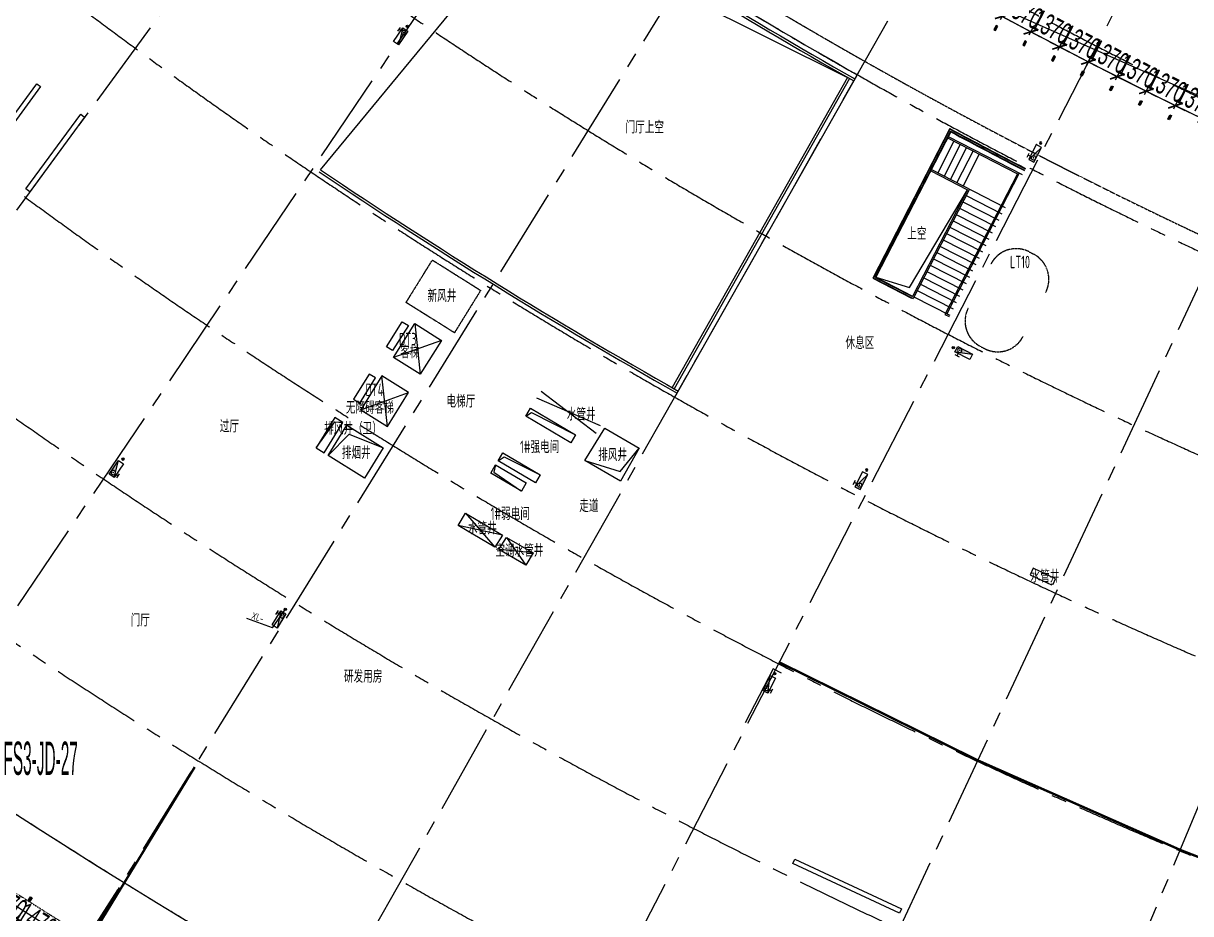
# Model space of a CAD drawing. Extents: x -668578 to 2331563, y -1202445 to 1620273.
# Drawn here: x 460624 to 509769, y 69569 to 107053 of the extents above; entities that cross this region are included whole.
import ezdxf
from ezdxf.enums import TextEntityAlignment as Align

# ---------------------------------------------------------------- set-up
doc = ezdxf.new("R2010")
doc.units = 0
for name, pattern in [('CENTER2', [28.575, 19.05, -3.175, 3.175, -3.175]), ('CONTINOUS', [0]), ('Continuous-STLayerSet-Col', [0]), ('DASH', [0.35, 0.25, -0.1]), ('DOT2', [0.125, 0, -0.125])]:
    doc.linetypes.add(name, pattern=pattern)
doc.layers.get('0').update_dxf_attribs({"color": 8})
doc.layers.get('Defpoints').update_dxf_attribs({"color": 8})
for name, color, linetype in [('#文字', 8, 'Continuous'), ('#标注', 8, 'Continuous'), ('#轴线', 8, 'CENTER2'), ('A-AL', 8, 'Continuous'), ('A-BEAM-PLAN-C', 8, 'Continuous'), ('A-DIMS-150', 8, 'Continuous'), ('A-EVTR', 8, 'Continuous'), ('A-FLOR-OTLN', 8, 'DOT2'), ('A-STRS', 8, 'Continuous'), ('A-STRS-HRAL', 8, 'Continuous'), ('A-WIND-FRAM', 8, 'Continuous'), ('dim', 8, 'Continuous'), ('STAIR', 8, 'Continuous'), ('WINDOW', 8, 'Continuous'), ('外轮廓', 8, 'Continuous'), ('建-文字', 8, 'Continuous'), ('建-符号', 8, 'Continuous'), ('暖-消防-挡烟垂壁', 8, 'Continuous'), ('暖-空调箱-基础', 8, 'Continuous'), ('水-消防-消火栓', 8, 'Continuous'), ('水-消防-消火栓-标识', 8, 'Continuous')]:
    doc.layers.add(name, color=color, linetype=linetype)
doc.styles.add('JHZX', font='jrs.shx', dxfattribs={"width": 0.6, "bigfont": 'jhz.shx'})
doc.styles.add('XD2008', font='xd-hzs.shx', dxfattribs={"width": 0.7, "bigfont": 'xd-hztxt.shx'})
doc.dimstyles.new('JZBZ-300', dxfattribs={"dimscale": 300, "dimtxt": 3, "dimasz": 1.5, "dimexe": 1, "dimexo": 1, "dimgap": 0.5, "dimtad": 1, "dimdec": 0, "dimdsep": 46, "dimtxsty": 'JHZX', "dimblk1": 'ARCHTICK', "dimblk2": 'ARCHTICK', "dimsah": 1, "dimcen": 0, "dimclrd": 1, "dimclre": 1, "dimclrt": 2, "dimazin": 2, "dimtfac": 1, "dimtdec": 0, "dimtix": 1, "dimtmove": 0, "dimatfit": 3, "dimfxl": 0, "dimtolj": 1, "dimlwd": -1, "dimlwe": -1, "dimarcsym": 0})
doc.dimstyles.new('JZBZ-400', dxfattribs={"dimscale": 400, "dimtxt": 3, "dimasz": 1.5, "dimexe": 1, "dimexo": 1, "dimgap": 0.5, "dimtad": 1, "dimdec": 0, "dimdsep": 46, "dimtxsty": 'JHZX', "dimblk1": 'ARCHTICK', "dimblk2": 'ARCHTICK', "dimsah": 1, "dimcen": 0, "dimclrd": 1, "dimclre": 1, "dimclrt": 2, "dimazin": 2, "dimtfac": 1, "dimtdec": 0, "dimtix": 1, "dimtmove": 0, "dimatfit": 3, "dimfxl": 0, "dimtolj": 1, "dimlwd": -1, "dimlwe": -1, "dimarcsym": 0})

# ---------------------------------------------------------------- blocks, each defined once
blk = doc.blocks.new('_ARCHTICK')
at = {"color": 0, "linetype": 'ByBlock', "const_width": 0.15}
blk.add_lwpolyline([(-0.5, -0.5), (0.5, 0.5)], dxfattribs=at)
blk = doc.blocks.new('*D2939')
at = {"layer": '#标注', "ltscale": 300, "transparency": 16777216}
for p, q in [((-1773, -1481), (-9342, -7863)), ((165914, -92056), (164727, -101884))]:
    blk.add_line(p, q, dxfattribs=at)
blk.add_arc((197092, 166179), 269610, 220.13382, 263.11563, dxfattribs=at)
at = {"layer": 'Defpoints', "color": 0, "ltscale": 300, "transparency": 16777216}
for p in [(197092, 166179), (-1467, -1224), (40380, -53208), (165962, -91659)]:
    blk.add_point(p, dxfattribs=at)
at = {"layer": '#标注', "ltscale": 300, "transparency": 16777216, "xscale": 600, "yscale": 600, "zscale": 600}
for p, rotation in [((-9036, -7605), 130.1338192809485), ((164775, -101487), 353.1156299250187)]:
    blk.add_blockref('_ARCHTICK', p, dxfattribs=dict(at, rotation=rotation))
at = {"layer": '#标注', "ltscale": 300, "transparency": 16777216, "insert": (69342, -70334), "char_height": 1200, "attachment_point": 5, "rotation": 331.6247, "style": 'JHZX'}
blk.add_mtext('\\A1;42.98°', dxfattribs=at)
blk = doc.blocks.new('*D3010')
at = {"layer": '#标注', "transparency": 16777216}
for p, q in [((-101902, -38890), (-105706, -44769)), ((-105489, -44433), (-96943, -49962)), ((-93357, -44418), (-97160, -50298))]:
    blk.add_line(p, q, dxfattribs=at)
at = {"layer": 'Defpoints', "color": 0, "transparency": 16777216}
for p in [(-101685, -38554), (-93139, -44082), (-96943, -49962)]:
    blk.add_point(p, dxfattribs=at)
at = {"layer": '#标注', "transparency": 16777216, "xscale": 600, "yscale": 600, "zscale": 600}
for p, rotation in [((-105489, -44433), 147.1003207696899), ((-96943, -49962), 327.1003207696899)]:
    blk.add_blockref('_ARCHTICK', p, dxfattribs=dict(at, rotation=rotation))
at = {"layer": '#标注', "transparency": 16777216, "insert": (-100782, -46526), "char_height": 1200, "attachment_point": 5, "rotation": 327.1003, "style": 'JHZX'}
blk.add_mtext('\\A1;10178', dxfattribs=at)
blk = doc.blocks.new('*D3012')
at = {"layer": '#标注', "transparency": 16777216}
for p, q in [((-93343, -44426), (-96912, -50452)), ((-84586, -49613), (-88155, -55638)), ((-96708, -50107), (-87951, -55294))]:
    blk.add_line(p, q, dxfattribs=at)
at = {"layer": 'Defpoints', "color": 0, "transparency": 16777216}
for p in [(-93139, -44082), (-84382, -49269), (-87951, -55294)]:
    blk.add_point(p, dxfattribs=at)
at = {"layer": '#标注', "transparency": 16777216, "xscale": 600, "yscale": 600, "zscale": 600}
for p, rotation in [((-96708, -50107), 149.3625242491921), ((-87951, -55294), 329.3625242491921)]:
    blk.add_blockref('_ARCHTICK', p, dxfattribs=dict(at, rotation=rotation))
at = {"layer": '#标注', "transparency": 16777216, "insert": (-91922, -52012), "char_height": 1200, "attachment_point": 5, "rotation": 329.3625, "style": 'JHZX'}
blk.add_mtext('\\A1;10178', dxfattribs=at)
blk = doc.blocks.new('*D1827')
at = {"layer": '#标注', "color": 1, "ltscale": 300, "transparency": 16777216}
for p, q in [((459450, 70630), (458855, 69698)), ((459016, 69951), (458637, 70193)), ((459016, 69951), (460255, 69159)), ((460689, 69839), (460093, 68907)), ((460255, 69159), (460634, 68917))]:
    blk.add_line(p, q, dxfattribs=at)
at = {"layer": 'Defpoints', "color": 0, "ltscale": 300, "transparency": 16777216}
for p in [(459612, 70883), (460851, 70092), (460255, 69159)]:
    blk.add_point(p, dxfattribs=at)
at = {"layer": '#标注', "color": 1, "ltscale": 300, "transparency": 16777216, "xscale": 450, "yscale": 450, "zscale": 450}
for p, rotation in [((459016, 69951), 327.4242386249305), ((460255, 69159), 147.4242386249305)]:
    blk.add_blockref('_ARCHTICK', p, dxfattribs=dict(at, rotation=rotation))
at = {"layer": '#标注', "color": 2, "ltscale": 300, "transparency": 16777216, "insert": (459959, 70061), "char_height": 900, "attachment_point": 5, "rotation": 327.4242, "style": 'JHZX'}
blk.add_mtext('\\A1;1470', dxfattribs=at)
blk = doc.blocks.new('*D1828')
at = {"layer": '#标注', "color": 1, "ltscale": 300, "transparency": 16777216}
for p, q in [((460690, 69838), (460100, 68902)), ((460260, 69156), (459880, 69396)), ((460260, 69156), (461503, 68372)), ((461934, 69053), (461343, 68118)), ((461503, 68372), (461884, 68131))]:
    blk.add_line(p, q, dxfattribs=at)
at = {"layer": 'Defpoints', "color": 0, "ltscale": 300, "transparency": 16777216}
for p in [(460851, 70092), (462094, 69307), (461503, 68372)]:
    blk.add_point(p, dxfattribs=at)
at = {"layer": '#标注', "color": 1, "ltscale": 300, "transparency": 16777216, "xscale": 450, "yscale": 450, "zscale": 450}
for p, rotation in [((460260, 69156), 327.7474343113603), ((461503, 68372), 147.7474343113603)]:
    blk.add_blockref('_ARCHTICK', p, dxfattribs=dict(at, rotation=rotation))
at = {"layer": '#标注', "color": 2, "ltscale": 300, "transparency": 16777216, "insert": (461202, 69271), "char_height": 900, "attachment_point": 5, "rotation": 327.7474, "style": 'JHZX'}
blk.add_mtext('\\A1;1470', dxfattribs=at)
blk = doc.blocks.new('*D1729')
at = {"layer": '#标注', "color": 1, "ltscale": 300, "transparency": 16777216}
for p, q in [((509121, 103589), (508716, 103786)), ((509056, 103455), (509252, 103859)), ((510353, 102990), (509121, 103589)), ((510288, 102857), (510484, 103260)), ((510353, 102990), (510758, 102794))]:
    blk.add_line(p, q, dxfattribs=at)
at = {"layer": 'Defpoints', "color": 0, "ltscale": 300, "transparency": 16777216}
for p in [(509121, 103589), (508925, 103186), (510157, 102587)]:
    blk.add_point(p, dxfattribs=at)
at = {"layer": '#标注', "color": 1, "ltscale": 300, "transparency": 16777216, "xscale": 450, "yscale": 450, "zscale": 450}
for p, rotation in [((509121, 103589), 334.0754407613603), ((510353, 102990), 154.0754407613602)]:
    blk.add_blockref('_ARCHTICK', p, dxfattribs=dict(at, rotation=rotation))
at = {"layer": '#标注', "color": 2, "ltscale": 300, "transparency": 16777216, "insert": (509999, 103829), "char_height": 900, "attachment_point": 5, "rotation": 334.0754, "style": 'JHZX'}
blk.add_mtext('\\A1;1370', dxfattribs=at)
blk = doc.blocks.new('*D1730')
at = {"layer": '#标注', "color": 1, "ltscale": 300, "transparency": 16777216}
for p, q in [((507898, 104195), (507495, 104396)), ((507833, 104065), (508032, 104464)), ((509124, 103584), (507898, 104195)), ((509059, 103454), (509257, 103853)), ((509124, 103584), (509526, 103383))]:
    blk.add_line(p, q, dxfattribs=at)
at = {"layer": 'Defpoints', "color": 0, "ltscale": 300, "transparency": 16777216}
for p in [(507898, 104195), (507699, 103797), (508925, 103186)]:
    blk.add_point(p, dxfattribs=at)
at = {"layer": '#标注', "color": 1, "ltscale": 300, "transparency": 16777216, "xscale": 450, "yscale": 450, "zscale": 450}
for p, rotation in [((507898, 104195), 333.5098888499195), ((509124, 103584), 153.5098888499195)]:
    blk.add_blockref('_ARCHTICK', p, dxfattribs=dict(at, rotation=rotation))
at = {"layer": '#标注', "color": 2, "ltscale": 300, "transparency": 16777216, "insert": (508778, 104427), "char_height": 900, "attachment_point": 5, "rotation": 333.5099, "style": 'JHZX'}
blk.add_mtext('\\A1;1370', dxfattribs=at)
blk = doc.blocks.new('*D1731')
at = {"layer": '#标注', "color": 1, "ltscale": 300, "transparency": 16777216}
for p, q in [((506675, 104809), (506273, 105011)), ((506608, 104676), (506809, 105077)), ((507899, 104194), (506675, 104809)), ((507832, 104061), (508033, 104462)), ((507899, 104194), (508301, 103991))]:
    blk.add_line(p, q, dxfattribs=at)
at = {"layer": 'Defpoints', "color": 0, "ltscale": 300, "transparency": 16777216}
for p in [(506675, 104809), (506473, 104408), (507697, 103793)]:
    blk.add_point(p, dxfattribs=at)
at = {"layer": '#标注', "color": 1, "ltscale": 300, "transparency": 16777216, "xscale": 450, "yscale": 450, "zscale": 450}
for p, rotation in [((506675, 104809), 333.3213737890041), ((507899, 104194), 153.3213737890041)]:
    blk.add_blockref('_ARCHTICK', p, dxfattribs=dict(at, rotation=rotation))
at = {"layer": '#标注', "color": 2, "ltscale": 300, "transparency": 16777216, "insert": (507556, 105037), "char_height": 900, "attachment_point": 5, "rotation": 333.3214, "style": 'JHZX'}
blk.add_mtext('\\A1;1370', dxfattribs=at)
blk = doc.blocks.new('*D1732')
at = {"layer": '#标注', "color": 1, "ltscale": 300, "transparency": 16777216}
for p, q in [((505390, 105298), (505594, 105698)), ((505458, 105430), (505057, 105635)), ((506677, 104807), (505458, 105430)), ((506610, 104675), (506814, 105075)), ((506677, 104807), (507078, 104603))]:
    blk.add_line(p, q, dxfattribs=at)
at = {"layer": 'Defpoints', "color": 0, "ltscale": 300, "transparency": 16777216}
for p in [(505458, 105430), (505253, 105031), (506473, 104408)]:
    blk.add_point(p, dxfattribs=at)
at = {"layer": '#标注', "color": 1, "ltscale": 300, "transparency": 16777216, "xscale": 450, "yscale": 450, "zscale": 450}
for p, rotation in [((505458, 105430), 332.9443403606131), ((506677, 104807), 152.944340360613)]:
    blk.add_blockref('_ARCHTICK', p, dxfattribs=dict(at, rotation=rotation))
at = {"layer": '#标注', "color": 2, "ltscale": 300, "transparency": 16777216, "insert": (506340, 105653), "char_height": 900, "attachment_point": 5, "rotation": 332.9443, "style": 'JHZX'}
blk.add_mtext('\\A1;1370', dxfattribs=at)
blk = doc.blocks.new('*D1733')
at = {"layer": '#标注', "color": 1, "ltscale": 300, "transparency": 16777216}
for p, q in [((504244, 106060), (503845, 106267)), ((504176, 105928), (504383, 106326)), ((505460, 105429), (504244, 106060)), ((505392, 105297), (505598, 105695)), ((505460, 105429), (505859, 105221))]:
    blk.add_line(p, q, dxfattribs=at)
at = {"layer": 'Defpoints', "color": 0, "ltscale": 300, "transparency": 16777216}
for p in [(504038, 105662), (504244, 106060), (505253, 105031)]:
    blk.add_point(p, dxfattribs=at)
at = {"layer": '#标注', "color": 1, "ltscale": 300, "transparency": 16777216, "xscale": 450, "yscale": 450, "zscale": 450}
for p, rotation in [((504244, 106060), 332.5673077469314), ((505460, 105429), 152.5673077469314)]:
    blk.add_blockref('_ARCHTICK', p, dxfattribs=dict(at, rotation=rotation))
at = {"layer": '#标注', "color": 2, "ltscale": 300, "transparency": 16777216, "insert": (505129, 106277), "char_height": 900, "attachment_point": 5, "rotation": 332.5673, "style": 'JHZX'}
blk.add_mtext('\\A1;1370', dxfattribs=at)
blk = doc.blocks.new('*D1734')
at = {"layer": '#标注', "color": 1, "ltscale": 300, "transparency": 16777216}
for p, q in [((503035, 106697), (502637, 106907)), ((502966, 106566), (503175, 106963)), ((504247, 106058), (503035, 106697)), ((504178, 105927), (504387, 106324)), ((504247, 106058), (504645, 105848))]:
    blk.add_line(p, q, dxfattribs=at)
at = {"layer": 'Defpoints', "color": 0, "ltscale": 300, "transparency": 16777216}
for p in [(503035, 106697), (502826, 106301), (504038, 105662)]:
    blk.add_point(p, dxfattribs=at)
at = {"layer": '#标注', "color": 1, "ltscale": 300, "transparency": 16777216, "xscale": 450, "yscale": 450, "zscale": 450}
for p, rotation in [((503035, 106697), 332.1902794203727), ((504247, 106058), 152.1902794203727)]:
    blk.add_blockref('_ARCHTICK', p, dxfattribs=dict(at, rotation=rotation))
at = {"layer": '#标注', "color": 2, "ltscale": 300, "transparency": 16777216, "insert": (503921, 106908), "char_height": 900, "attachment_point": 5, "rotation": 332.1903, "style": 'JHZX'}
blk.add_mtext('\\A1;1370', dxfattribs=at)
blk = doc.blocks.new('*D1735')
at = {"layer": '#标注', "color": 1, "ltscale": 300, "transparency": 16777216}
for p, q in [((501833, 107344), (501437, 107558)), ((501764, 107216), (501976, 107608)), ((503038, 106693), (501833, 107344)), ((502969, 106565), (503181, 106957)), ((503038, 106693), (503434, 106479))]:
    blk.add_line(p, q, dxfattribs=at)
at = {"layer": 'Defpoints', "color": 0, "ltscale": 300, "transparency": 16777216}
for p in [(501833, 107344), (501621, 106952), (502826, 106301)]:
    blk.add_point(p, dxfattribs=at)
at = {"layer": '#标注', "color": 1, "ltscale": 300, "transparency": 16777216, "xscale": 450, "yscale": 450, "zscale": 450}
for p, rotation in [((501833, 107344), 331.6249980225192), ((503038, 106693), 151.6249980225192)]:
    blk.add_blockref('_ARCHTICK', p, dxfattribs=dict(at, rotation=rotation))
at = {"layer": '#标注', "color": 2, "ltscale": 300, "transparency": 16777216, "insert": (502721, 107547), "char_height": 900, "attachment_point": 5, "rotation": 331.625, "style": 'JHZX'}
blk.add_mtext('\\A1;1370', dxfattribs=at)
blk = doc.blocks.new('*D1736')
at = {"layer": '#标注', "color": 1, "ltscale": 300, "transparency": 16777216}
for p, q in [((500631, 107997), (500235, 108212)), ((500559, 107866), (500774, 108260)), ((501834, 107342), (500631, 107997)), ((501762, 107211), (501977, 107606)), ((501834, 107342), (502229, 107127))]:
    blk.add_line(p, q, dxfattribs=at)
at = {"layer": 'Defpoints', "color": 0, "ltscale": 300, "transparency": 16777216}
for p in [(500631, 107997), (500416, 107603), (501619, 106948)]:
    blk.add_point(p, dxfattribs=at)
at = {"layer": '#标注', "color": 1, "ltscale": 300, "transparency": 16777216, "xscale": 450, "yscale": 450, "zscale": 450}
for p, rotation in [((500631, 107997), 331.4362073428077), ((501834, 107342), 151.4362073428078)]:
    blk.add_blockref('_ARCHTICK', p, dxfattribs=dict(at, rotation=rotation))
at = {"layer": '#标注', "color": 2, "ltscale": 300, "transparency": 16777216, "insert": (501519, 108196), "char_height": 900, "attachment_point": 5, "rotation": 331.4362, "style": 'JHZX'}
blk.add_mtext('\\A1;1370', dxfattribs=at)
blk = doc.blocks.new('*U1727')
blk.add_wipeout([(-4.32, 5), (-4.95, 4.92), (-5.56, 4.76), (-6.14, 4.53), (-6.69, 4.23), (-7.2, 3.86), (-7.66, 3.43), (-8.06, 2.94), (-8.4, 2.41), (-8.67, 1.84), (-8.86, 1.25), (-8.98, 0.63), (-9.02, 0), (-8.98, -0.63), (-8.86, -1.25), (-8.67, -1.84), (-8.4, -2.41), (-8.06, -2.94), (-7.66, -3.43), (-7.2, -3.86), (-6.69, -4.23), (-6.14, -4.53), (-5.56, -4.76), (-4.95, -4.92), (-4.32, -5), (-3.7, -5), (-3.07, -4.92), (-2.46, -4.76), (-1.88, -4.53), (-1.33, -4.23), (-0.82, -3.86), (-0.36, -3.43), (0.04, -2.94), (0.38, -2.41), (0.65, -1.84), (0.84, -1.25), (0.96, -0.63), (1, 0), (0.96, 0.63), (0.84, 1.25), (0.65, 1.84), (0.38, 2.41), (0.04, 2.94), (-0.36, 3.43), (-0.82, 3.86), (-1.33, 4.23), (-1.88, 4.53), (-2.46, 4.76), (-3.07, 4.92), (-3.7, 5)])
blk.add_line((0.99, 0), (8.9, 0))
at = {"layer": '#文字', "style": 'JHZX', "width": 0.714555}
blk.add_attdef('DANO.', text='', height=3.5, rotation=180, dxfattribs=at).set_placement((0.01, 1.95), (-7.83, 1.95), align=Align.FIT)
blk = doc.blocks.new('幕墙分隔')
for p, q in [((-40, -100), (40, 100)), ((0, 100), (0, -100))]:
    blk.add_line(p, q)
blk.add_lwpolyline([(-40, 100), (40, 100), (40, -100), (-40, -100)], close=True)
blk = doc.blocks.new('消火栓箱-111')
blk.add_hatch(color=256).paths.add_polyline_path([(-200, -54), (-200, -60, -0.414214), (-110, -150, -1), (-290, -150, -0.414214), (-200, -60), (-200, -54), (-350, 0), (-350, -250), (350, -250)])
for p, q in [((350, 0), (-350, 0)), ((-350, 0), (350, -250)), ((-350, 0), (-350, -250)), ((-300, 100), (-100, 100)), ((-200, -60), (-200, 100)), ((350, -250), (350, 0)), ((-350, -250), (350, -250))]:
    blk.add_line(p, q)
blk.add_circle((-200, -150), 90)
blk.add_point((-200, -150))
at = {"layer": '水-消防-消火栓'}
blk.add_arc((-350, 0), 700, 359.9687, 0, dxfattribs=at)
blk = doc.blocks.new('立管-R75-1')
at = {"linetype": 'Continuous'}
blk.add_circle((0, 0), 75, dxfattribs=at)
blk.add_point((0, 0), dxfattribs=at)
blk = doc.blocks.new('A$C145C2DD4')
at = {"layer": '暖-消防-挡烟垂壁', "color": 3, "linetype": 'DASH', "const_width": 100}
for points in [[(102930, 34106), (111290, 29976), (119806, 26210), (128500, 22803)], [(78313, 29700), (73997, 22610)]]:
    blk.add_lwpolyline(points, dxfattribs=at)
blk = doc.blocks.new('A$C9fbb2d7a')
at = {"layer": 'A-AL'}
for points in [[(-143011, -4763, 0.37323), (-142744, -8750, 0.170493), (12906, -84262, 0.412397), (16280, -81597), (25756, -3110)], [(-30332, -19384, -0.03866), (-59402, -5839, -0.03866)]]:
    blk.add_lwpolyline(points, format="xyb", dxfattribs=at)
blk.add_lwpolyline([(-65410, -35306), (-65765, -35123), (-65765, -35123), (-66933, -37390)], dxfattribs=at)
at = {"layer": 'A-BEAM-PLAN-C', "linetype": 'DASH'}
blk.add_lwpolyline([(-80106, -17907), (-78074, -19184), (-79179, -20969), (-81213, -19694)], close=True, dxfattribs=at)
at = {"layer": 'A-BEAM-PLAN-C', "linetype": 'Continuous-STLayerSet-Col'}
for points in [[(-83875, -24753), (-84213, -24539), (-85003, -25814), (-84665, -26028)], [(-76170, -24484), (-75972, -24148), (-74076, -25264), (-74274, -25600)], [(-83706, -24860), (-82180, -25815), (-82970, -27090), (-84495, -26135)], [(-72849, -24992), (-71400, -25822), (-72188, -27214), (-73692, -26353)], [(-77333, -26363), (-77136, -26027), (-75567, -26948), (-75764, -27284)], [(-53866, -31332), (-54816, -30885), (-54943, -31157), (-54038, -31583), (-54017, -31538), (-53971, -31559)]]:
    blk.add_lwpolyline(points, close=True, dxfattribs=at)
at = {"layer": 'A-BEAM-PLAN-C', "linetype": 'CONTINOUS'}
for points in [[(-76155, -27292), (-76359, -27636), (-77650, -26873), (-77447, -26529)], [(-78710, -28569), (-77160, -29485), (-77476, -29995), (-79026, -29079)], [(-76987, -29586), (-75863, -30239), (-76179, -30749), (-77303, -30096)]]:
    blk.add_lwpolyline(points, close=True, dxfattribs=at)
at = {"layer": 'A-DIMS-150'}
for p, q in [((-75525, -23425), (-73207, -25190)), ((-73022, -24892), (-75709, -23722)), ((-78710, -28569), (-77476, -29995)), ((-77160, -29485), (-79026, -29079)), ((-76987, -29586), (-76179, -30749)), ((-75863, -30239), (-77303, -30096))]:
    blk.add_line(p, q, dxfattribs=at)
for points in [[(-76170, -24484), (-75935, -24327), (-74076, -25264)], [(-85002, -25814), (-84207, -24719), (-83875, -24753)], [(-84495, -26135), (-83616, -25242), (-82180, -25815)], [(-73692, -26353), (-72207, -26805), (-71400, -25822)], [(-77447, -26529), (-77515, -26840), (-76359, -27636)], [(-77333, -26363), (-77081, -26193), (-75567, -26948)]]:
    blk.add_lwpolyline(points, dxfattribs=at)
blk.add_lwpolyline([(-76987, -29586), (-75863, -30239), (-76179, -30749), (-77303, -30096)], close=True, dxfattribs=at)
at = {"layer": 'A-EVTR'}
for p, q in [((-82041, -21560), (-81373, -20503)), ((-81738, -22005), (-80841, -20585)), ((-81373, -20503), (-81118, -20664)), ((-80841, -20585), (-79725, -21290)), ((-80841, -20585), (-80622, -22710)), ((-81118, -20664), (-81786, -21721)), ((-81786, -21721), (-82041, -21560)), ((-79725, -21290), (-81738, -22005)), ((-79725, -21290), (-80622, -22710)), ((-80622, -22710), (-81738, -22005)), ((-82761, -22708), (-83422, -23768)), ((-83166, -23928), (-82505, -22867)), ((-82229, -22786), (-83117, -24212)), ((-82505, -22867), (-82761, -22708)), ((-81108, -23485), (-82229, -22786)), ((-81997, -24910), (-82229, -22786)), ((-83117, -24212), (-81108, -23485)), ((-81997, -24910), (-81108, -23485)), ((-83422, -23768), (-83166, -23928)), ((-83117, -24212), (-81997, -24910))]:
    blk.add_line(p, q, dxfattribs=at)
at = {"layer": 'A-FLOR-OTLN'}
blk.add_arc((42590, 175095), 260600, 224.76926, 263.47095, dxfattribs=at)
at = {"layer": 'A-STRS'}
for p, q in [((-58324, -12370), (-61569, -18673)), ((-58315, -12397), (-61542, -18665)), ((-58290, -12479), (-61462, -18639)), ((-58281, -12506), (-61435, -18630)), ((-58413, -12762), (-55479, -14273)), ((-58386, -12709), (-55274, -14311)), ((-58147, -12900), (-58833, -14233)), ((-57880, -13037), (-58566, -14371)), ((-57613, -13174), (-58300, -14508)), ((-57346, -13312), (-58033, -14645)), ((-57080, -13449), (-57766, -14783)), ((-59127, -14149), (-57580, -14946)), ((-59100, -14096), (-55988, -15698)), ((-55399, -14247), (-58447, -20168)), ((-55479, -14273), (-58528, -20194)), ((-57580, -14946), (-59897, -19445)), ((-57500, -14920), (-59871, -19525)), ((-57637, -15187), (-56126, -15965)), ((-57912, -15720), (-56400, -16498)), ((-57774, -15453), (-56263, -16232)), ((-58049, -15987), (-56538, -16765)), ((-58324, -16520), (-56812, -17299)), ((-58186, -16254), (-56675, -17032)), ((-58598, -17054), (-57087, -17832)), ((-58461, -16787), (-56950, -17565)), ((-58873, -17587), (-57362, -18365)), ((-58736, -17320), (-57224, -18099)), ((-59148, -18121), (-57636, -18899)), ((-59010, -17854), (-57499, -18632)), ((-61569, -18673), (-59933, -19516)), ((-61542, -18665), (-59871, -19525)), ((-61462, -18639), (-59897, -19445)), ((-61435, -18630), (-59888, -19427)), ((-59422, -18654), (-57911, -19432)), ((-59285, -18387), (-57774, -19166)), ((-59560, -18921), (-58048, -19699)), ((-59924, -19498), (-59933, -19516)), ((-59888, -19427), (-59897, -19445)), ((-59834, -19454), (-58323, -20232)), ((-59697, -19187), (-58186, -19966)), ((-58528, -20194), (-58350, -20286)), ((-58447, -20168), (-58323, -20232))]:
    blk.add_line(p, q, dxfattribs=at)
for radius, start, end in [(212900, 241.7062, 242.67509), (212920, 241.71168, 242.6751), (212980, 241.72811, 242.67512), (213000, 241.73359, 242.67513)]:
    blk.add_arc((42590, 175095), radius, start, end, dxfattribs=at)
at = {"layer": 'A-STRS-HRAL'}
for p, q in [((-62627, -10220), (-70017, -23274)), ((-62540, -10269), (-69930, -23323))]:
    blk.add_line(p, q, dxfattribs=at)
for radius in [213231, 213131, 228331, 228231]:
    blk.add_arc((42656, 175207), radius, 236.04649, 240.49299, dxfattribs=at)
at = {"layer": 'A-WIND-FRAM'}
for p in [(-56380, -8135), (-55172, -8782), (-53960, -9421), (-51523, -10676), (-50299, -11291), (-49070, -11899)]:
    blk.add_point(p, dxfattribs=at)
at = {"layer": 'STAIR', "color": 9, "linetype": 'DASH'}
for p, q in [((-54980, -17562), (-54802, -17654)), ((-57030, -21545), (-56853, -21637))]:
    blk.add_line(p, q, dxfattribs=at)
for points in [[(-56596, -18080, -0.414214), (-54980, -17562)], [(-54284, -19270, 0.414214), (-54802, -17654)], [(-57548, -19929, 0.414214), (-57030, -21545)], [(-55236, -21119, -0.414214), (-56853, -21637)]]:
    blk.add_lwpolyline(points, format="xyb", dxfattribs=at)
at = {"layer": 'WINDOW'}
blk.add_line((-69902, -23682), (-62170, -10018), dxfattribs=at)
blk.add_arc((42590, 175095), 212800, 236.0655, 240.49362, dxfattribs=at)
at = {"layer": '外轮廓', "color": 3, "linetype": 'DASH', "ltscale": 5}
blk.add_lwpolyline([(-112763, 26786), (-144951, -5020, 0.412976), (-144980, -8689, 0.149442), (-10150, -82155, 0.414726), (-7076, -80123), (1875, -35767, 0.413123), (-150, -32706, -0.149509), (-109077, 26754, 0.415715), (-112763, 26786)], format="xyb", close=True, dxfattribs=at)
at = {"layer": '外轮廓'}
for radius, start, end in [(195700, 211.06464, 249.3814), (201700, 240.46522, 249.38619), (201900, 240.522, 249.38635)]:
    blk.add_arc((42590, 175095), radius, start, end, dxfattribs=at)
at = {"layer": '建-符号'}
for points in [[(-84815, -14108), (-76068, -3518), (-62628, -10218)], [(-59402, -5839), (-30930, -18493), (-28303, -13950)], [(-61435, -18630), (-60026, -19056), (-57580, -14946)]]:
    blk.add_lwpolyline(points, dxfattribs=at)
at = {"layer": '暖-空调箱-基础'}
for points in [[(-96598, -10606), (-98907, -13750), (-99068, -13631), (-96759, -10488)], [(-94748, -11887), (-97057, -15031), (-97218, -14912), (-94910, -11769)]]:
    blk.add_lwpolyline(points, close=True, dxfattribs=at)
at = {"layer": '暖-空调箱-基础', "elevation": 0}
blk.add_lwpolyline([(-64842, -43134), (-60355, -45225), (-60439, -45406), (-64926, -43315)], close=True, dxfattribs=at)
at = {"layer": '水-消防-消火栓-标识'}
for q in [(-86302, -32614), (-87917, -32994)]:
    blk.add_line((-86841, -33394), q, dxfattribs=at)
at = {"layer": 'A-WIND-FRAM'}
for p, xscale, rotation in [((-56380, -8135), -1, 151.6249980226203), ((-55172, -8782), -0.9999999999999998, 152.0017587852627), ((-53960, -9421), -1, 152.3787905594159)]:
    blk.add_blockref('幕墙分隔', p, dxfattribs=dict(at, xscale=xscale, rotation=rotation))
for p, rotation in [((-52744, -10053), 152.7558238173766), ((-51523, -10676), 153.1328570756539), ((-50299, -11291), 153.5098888498072), ((-49070, -11899), 153.8866496124495), ((-97050, -44817), 327.4483822819131)]:
    blk.add_blockref('幕墙分隔', p, dxfattribs=dict(at, rotation=rotation))
at = {"layer": 'WINDOW'}
blk.add_blockref('A$C145C2DD4', (-168424, -68953), dxfattribs=at)
at = {"layer": '水-消防-消火栓'}
for p, xscale, rotation in [((-81543, -8414), -1, 55.96922168211378), ((-57792, -21932), -0.9999999999999998, 153.0120472721021), ((-93308, -26774), -0.9999999999999997, 235.9692217095938), ((-86672, -32973), -1, 58.23142234413913), ((-65818, -35827), -1, 242.7558721304286)]:
    blk.add_blockref('消火栓箱-111', p, dxfattribs=dict(at, xscale=xscale, rotation=rotation))
at = {"layer": '水-消防-消火栓', "rotation": 62.75587213042044}
for p in [(-54840, -13360), (-62160, -27138)]:
    blk.add_blockref('消火栓箱-111', p, dxfattribs=at)
at = {"layer": '水-消防-消火栓-标识'}
for p, xscale, yscale, zscale, rotation in [((-81160, -8070), 0.6666666665114468, 0.6666666665114468, 0.6666666665114468, 143.6604681445234), ((-54500, -12973), -0.6666666665114463, 0.6666666665114466, 0.6666666665114463, 65.07702092433252), ((-58180, -21593), 0.6666666665114463, 0.6666666665114463, 0.6666666665114463, 240.7032937345118), ((-93132, -26290), 0.6666666665114466, 0.6666666665114466, 0.6666666665114466, 233.6480729156817), ((-61820, -26750), -0.6666666665114463, 0.6666666665114466, 0.6666666665114463, 65.07702092433252), ((-86302, -32614), 0.6666666665114463, 0.6666666665114463, 0.6666666665114463, 145.9226688065489), ((-65700, -35325), 0.6666666665114463, 0.6666666665114463, 0.6666666665114463, 240.4347233365164)]:
    blk.add_blockref('立管-R75-1', p, dxfattribs=dict(at, xscale=xscale, yscale=yscale, zscale=zscale, rotation=rotation))
at = {"layer": '建-文字', "style": 'XD2008', "width": 0.7}
for s, p in [('门厅上空', (-71975, -12575)), ('上空', (-60113, -17055)), ('LT10', (-55788, -18251)), ('新风井', (-80311, -19680)), ('DT3', (-81512, -21497)), ('休息区', (-62717, -21660)), ('客梯', (-81457, -22041)), ('DT4', (-82925, -23633)), ('电梯厅', (-79514, -24118)), ('无障碍客梯', (-83750, -24382)), ('水管井', (-74448, -24664)), ('过厅', (-89057, -25169)), ('排风井（卫）', (-84660, -25261)), ('1#强电间', (-76416, -26037)), ('排烟井', (-83916, -26283)), ('排风井', (-73125, -26374)), ('走道', (-73921, -28520)), ('1#弱电间', (-77654, -28849)), ('水管井', (-78608, -29459)), ('空调水管井', (-77456, -30398)), ('水管井', (-54922, -31484)), ('门厅', (-92809, -33336)), ('研发用房', (-83829, -35702))]:
    blk.add_text(s, height=525, dxfattribs=at).set_placement(p)
at = {"layer": '水-消防-消火栓-标识', "style": 'XD2008', "width": 0.7}
blk.add_text('XL-  ', height=300, rotation=339.581, dxfattribs=at).set_placement((-87751, -32992))
blk = doc.blocks.new('A$Caccc0cd0')
at = {"layer": '#标注'}
for p1, p2, picture, middle in [((-101685.2, -38553.7), (-93139.5, -44082.1), '*D3010', (-100781.5, -46525.9)), ((-93139.5, -44082.1), (-84382.2, -49268.8), '*D3012', (-91921.8, -52012.4))]:
    dim = blk.add_aligned_dim(p1=p1, p2=p2, distance=-7002.8, dimstyle='JZBZ-400', override={"dimclrd": 256, "dimclre": 256, "dimclrt": 256}, dxfattribs=at)
    dim.commit()
    dim.dimension.update_dxf_attribs({"geometry": picture, "text_midpoint": middle})
blk = doc.blocks.new('DSGDFG')
at = {"layer": '#标注', "ltscale": 300}
blk.add_arc((197092.2, 166179.2), 257800, 220.136073, 263.11563, dxfattribs=at)
at = {"layer": '#轴线', "ltscale": 200}
for p, q in [((43365.9, -43147.5), (84924.4, 13442)), ((91040.7, 9133.5), (51745.5, -49056.6)), ((97322.4, 5069.8), (60352.9, -54629)), ((69174.5, -59855.8), (103759.5, 1257.2)), ((110342.2, -2298.4), (78196.4, -64728.8)), ((117060, -5591.3), (87404.4, -69240.3)), ((96783.9, -73383.1), (123902.6, -8616.5))]:
    blk.add_line(p, q, dxfattribs=at)
for radius in [206950, 212800, 220600, 228400, 236200, 244000, 251800, 257800]:
    blk.add_arc((197092.2, 166179.2), radius, 218.438892, 265.140584, dxfattribs=at)
at = {"layer": '#标注', "ltscale": 300}
blk.add_blockref('A$Caccc0cd0', (154502.6, -8915.6), dxfattribs=at)
dim = blk.add_angular_dim_3p(base=(40379.7, -53208.3), center=(197092.1, 166179.2), p1=(-1467, -1223.5), p2=(165961.7, -91658.5), dimstyle='JZBZ-400', override={"dimclrd": 256, "dimclre": 256, "dimclrt": 256}, dxfattribs=at)
dim.commit()
dim.dimension.update_dxf_attribs({"geometry": '*D2939', "text_midpoint": (69341.6, -70334.5)})
blk = doc.blocks.new('HFJHG')
at = {"layer": '#标注', "ltscale": 300}
for p1, p2, distance, picture, middle in [((501618.9, 106947.6), (500415.9, 107602.5), -449.1, '*D1736', (501519, 108196.5)), ((502826.2, 106300.6), (501621, 106951.6), -446.1, '*D1735', (502720.7, 107546.5)), ((504037.7, 105661.6), (502826.2, 106300.6), -448.3, '*D1734', (503921, 106908.4)), ((505253.4, 105030.6), (504037.7, 105661.6), -448.5, '*D1733', (505128.6, 106276.7)), ((506473.2, 104407.5), (505253.4, 105030.6), -449, '*D1732', (506340.5, 105653.3)), ((507697.1, 103792.6), (506473.2, 104407.5), -448.7, '*D1731', (507556, 105037.1)), ((508925, 103185.6), (507699.1, 103796.6), -445.3, '*D1730', (508778.3, 104426.6)), ((510156.9, 102586.8), (508925, 103185.6), -448.6, '*D1729', (509999.4, 103829.3)), ((459611.8, 70883.1), (460850.5, 70091.6), -1106.3, '*D1827', (459958.5, 70060.7)), ((460850.5, 70091.6), (462093.7, 69307.2), -1106.3, '*D1828', (461201.9, 69271.2))]:
    dim = blk.add_aligned_dim(p1=p1, p2=p2, distance=distance, dimstyle='JZBZ-300', dxfattribs=at)
    dim.commit()
    dim.dimension.update_dxf_attribs({"geometry": picture, "text_midpoint": middle})

msp = doc.modelspace()

# ---------------------------------------------------------------- block references
at = {"layer": '#标注'}
for name, p in [('DSGDFG', (403448.9, 123910)), ('HFJHG', (0, 0))]:
    msp.add_blockref(name, p, dxfattribs=at)

# ---------------------------------------------------------------- next in the draw order: block references
ref = msp.add_blockref('*U1727', (459787.9, 76191.8), dxfattribs=dict(at, xscale=400, yscale=400, zscale=400, rotation=180))
ref.add_attrib('DANO.', 'FS3-JD-27', dxfattribs={"layer": '#文字', "height": 1400, "style": 'JHZX', "width": 0.259766}).set_placement((459785, 75411.9), (462919.5, 75411.9), align=Align.FIT)

# ---------------------------------------------------------------- next in the draw order: block references
at = {"layer": 'dim', "ltscale": 300}
msp.add_blockref('A$C9fbb2d7a', (557951.5, 114994.4), dxfattribs=at)

doc.saveas('drawing.dxf')
